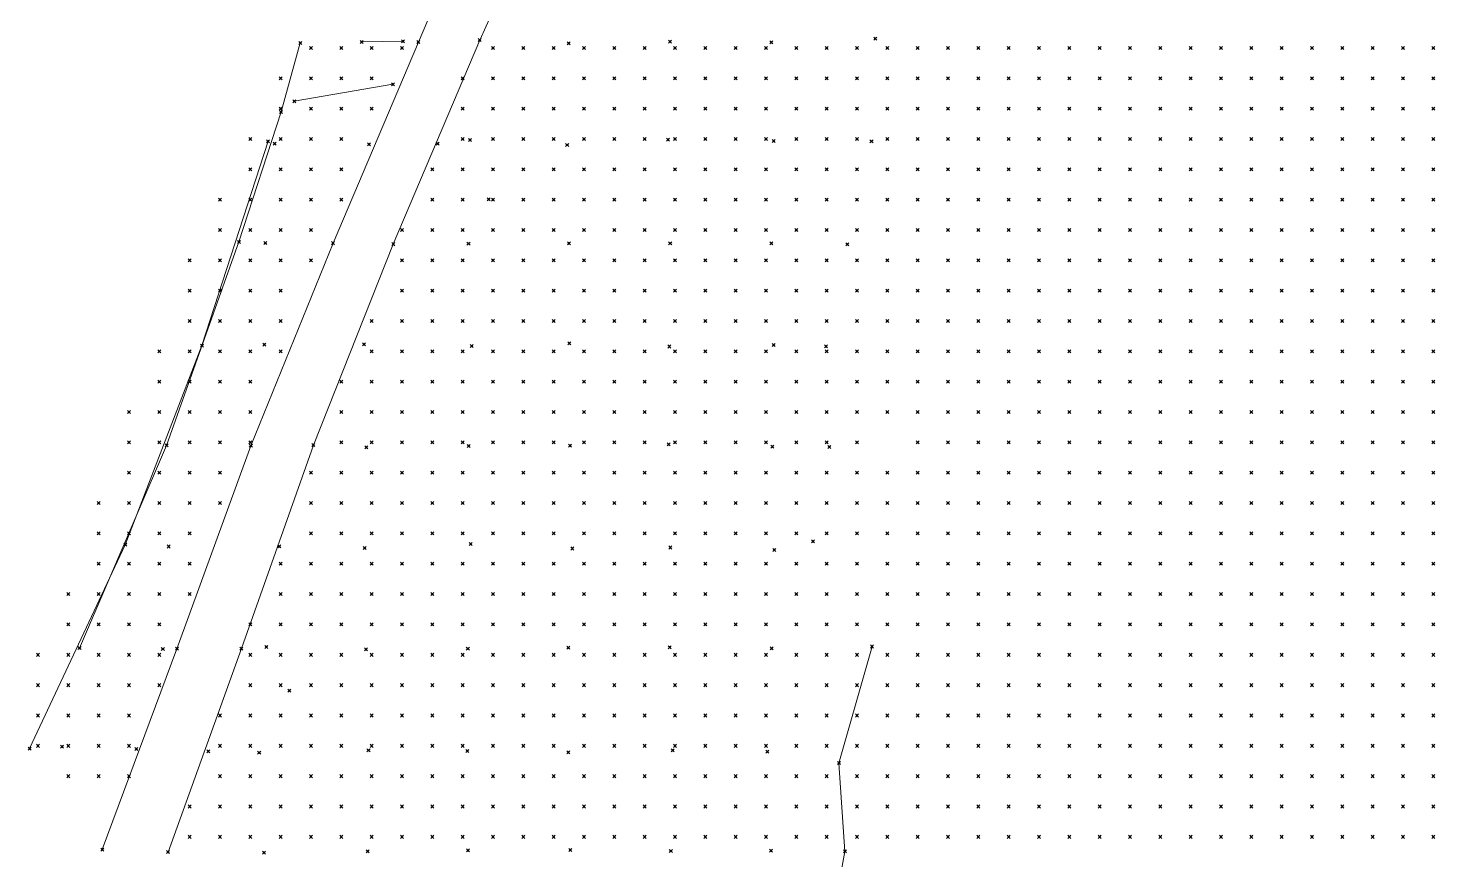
# Model space of a CAD drawing. Header units: metres. Extents: x 441556 to 446409, y 432338 to 461058.
# Drawn here: x 445819 to 445958.1, y 432409.3 to 432491.5 of the extents above; entities that cross this region are included whole.
import ezdxf

# ---------------------------------------------------------------- set-up
doc = ezdxf.new("R2010")
doc.units = ezdxf.units.M
doc.header["$MEASUREMENT"] = 0
doc.header["$PDMODE"] = 35
doc.header["$PDSIZE"] = 0.15
for name, color, linetype, lineweight in [('DTM-BRE-RevN_GRP_ CAROSABIL', 2, 'Continuous', 0), ('DTM-BRE-RevN_GRP_CANAL', 2, 'Continuous', 0), ('DTM-BRE-RevN_GRP_DIG RAU', 2, 'Continuous', 0), ('DTM-BRE-RevN_GRP_TALUZ', 2, 'Continuous', 0), ('DTM-BRE-RevN_GRP_ZID STANCA', 2, 'Continuous', 0), ('DTM-NOK-RevN_LIDAR_co_lidar', 91, 'Continuous', 0), ('DTM-NOK-RevN_RTK', 32, 'Continuous', 0)]:
    doc.layers.add(name, color=color, linetype=linetype, lineweight=lineweight)

msp = doc.modelspace()

# ---------------------------------------------------------------- linework, layer by layer
at = {"layer": 'DTM-BRE-RevN_GRP_ CAROSABIL'}
for p, q in [((445857.622, 432490.144, 317.34), (445866.19, 432510.288, 317.387)), ((445863.687, 432490.338, 317.242), (445872.521, 432509.921, 317.301)), ((445849.188, 432470.264, 317.344), (445857.622, 432490.144, 317.34)), ((445855.145, 432470.165, 317.29), (445863.687, 432490.338, 317.242)), ((445841.059, 432450.228, 317.311), (445849.188, 432470.264, 317.344)), ((445847.246, 432450.305, 317.202), (445855.145, 432470.165, 317.29)), ((445833.753, 432430.16, 317.249), (445841.059, 432450.228, 317.311)), ((445840.129, 432430.186, 317.218), (445847.246, 432450.305, 317.202)), ((445826.374, 432410.308, 317.186), (445833.753, 432430.16, 317.249)), ((445832.875, 432410.059, 317.261), (445840.129, 432430.186, 317.218))]:
    msp.add_line(p, q, dxfattribs=at)
at = {"layer": 'DTM-BRE-RevN_GRP_CANAL'}
for p, q in [((445856.108, 432490.23, 317.378), (445852.024, 432490.156, 317.082)), ((445855.103, 432485.967, 317.317), (445845.355, 432484.296, 316.896))]:
    msp.add_line(p, q, dxfattribs=at)
at = {"layer": 'DTM-BRE-RevN_GRP_DIG RAU'}
for p, q in [((445844.044, 432483.232, 316.645), (445845.948, 432490.059, 316.562)), ((445839.879, 432470.381, 316.347), (445844.044, 432483.232, 316.645)), ((445832.726, 432450.274, 316.185), (445839.879, 432470.381, 316.347)), ((445824.118, 432430.226, 316.106), (445832.726, 432450.274, 316.185))]:
    msp.add_line(p, q, dxfattribs=at)
at = {"layer": 'DTM-BRE-RevN_GRP_TALUZ'}
for p, q in [((445842.76, 432480.332, 316.376), (445836.223, 432460.141, 316.275)), ((445836.223, 432460.141, 316.275), (445828.643, 432440.45, 316.158)), ((445828.643, 432440.45, 316.158), (445819.189, 432420.294, 316.07))]:
    msp.add_line(p, q, dxfattribs=at)
at = {"layer": 'DTM-BRE-RevN_GRP_ZID STANCA'}
for p, q in [((445899.207, 432418.857, 317.59), (445902.481, 432430.386, 317.998)), ((445899.795, 432410.127, 317.601), (445899.207, 432418.857, 317.59)), ((445898.003, 432400.42, 317.613), (445899.795, 432410.127, 317.601))]:
    msp.add_line(p, q, dxfattribs=at)
at = {"layer": 'DTM-NOK-RevN_LIDAR_co_lidar'}
for p in [(445846.996, 432489.553, 316.704), (445849.996, 432489.553, 317.136), (445852.995, 432489.553, 317.235), (445855.995, 432489.553, 317.255), (445864.993, 432489.553, 317.288), (445867.992, 432489.553, 317.014), (445870.992, 432489.553, 317.576), (445873.991, 432489.553, 317.537), (445876.99, 432489.553, 317.025), (445879.99, 432489.553, 316.817), (445882.989, 432489.553, 316.671), (445885.988, 432489.553, 316.662), (445888.988, 432489.553, 316.599), (445891.987, 432489.553, 316.6), (445894.987, 432489.553, 316.589), (445897.986, 432489.553, 316.626), (445900.985, 432489.553, 316.794), (445903.985, 432489.553, 317.111), (445906.984, 432489.553, 317.369), (445909.984, 432489.553, 317.87), (445912.983, 432489.553, 318.604), (445915.982, 432489.553, 320.302), (445918.982, 432489.553, 322.415), (445921.981, 432489.553, 321.751), (445924.98, 432489.553, 320.692), (445927.98, 432489.553, 327.534), (445930.979, 432489.553, 335.341), (445933.979, 432489.553, 336.149), (445936.978, 432489.553, 335.275), (445939.977, 432489.553, 339.208), (445942.977, 432489.553, 340.827), (445945.976, 432489.553, 344.146), (445948.976, 432489.553, 349.676), (445951.975, 432489.553, 351.537), (445954.974, 432489.553, 352.242), (445957.974, 432489.553, 352.81), (445843.997, 432486.554, 316.002), (445846.996, 432486.554, 316.605), (445849.996, 432486.554, 316.844), (445852.995, 432486.554, 316.888), (445861.993, 432486.554, 317.254), (445864.993, 432486.554, 317.371), (445867.992, 432486.554, 317.446), (445870.992, 432486.554, 317.373), (445873.991, 432486.554, 317.193), (445876.99, 432486.554, 316.787), (445879.99, 432486.554, 316.635), (445882.989, 432486.554, 316.55), (445885.988, 432486.554, 316.539), (445888.988, 432486.554, 316.541), (445891.987, 432486.554, 316.54), (445894.987, 432486.554, 316.486), (445897.986, 432486.554, 316.584), (445900.985, 432486.554, 316.733), (445903.985, 432486.554, 316.913), (445906.984, 432486.554, 317.203), (445909.984, 432486.554, 317.474), (445912.983, 432486.554, 318.742), (445915.982, 432486.554, 321.575), (445918.982, 432486.554, 323.769), (445921.981, 432486.554, 324.629), (445924.98, 432486.554, 326.776), (445927.98, 432486.554, 328.914), (445930.979, 432486.554, 335.736), (445933.979, 432486.554, 337.146), (445936.978, 432486.554, 338.217), (445939.977, 432486.554, 340.799), (445942.977, 432486.554, 344.022), (445945.976, 432486.554, 347.012), (445948.976, 432486.554, 349.64), (445951.975, 432486.554, 351.3), (445954.974, 432486.554, 352.044), (445957.974, 432486.554, 352.412), (445843.997, 432483.554, 316.528), (445846.996, 432483.554, 317.732), (445849.996, 432483.554, 317.628), (445852.995, 432483.554, 317.457), (445861.993, 432483.554, 317.3), (445864.993, 432483.554, 317.396), (445867.992, 432483.554, 317.252), (445870.992, 432483.554, 317.118), (445873.991, 432483.554, 316.837), (445876.99, 432483.554, 316.736), (445879.99, 432483.554, 316.617), (445882.989, 432483.554, 316.541), (445885.988, 432483.554, 316.576), (445888.988, 432483.554, 316.555), (445891.987, 432483.554, 316.471), (445894.987, 432483.554, 316.467), (445897.986, 432483.554, 316.589), (445900.985, 432483.554, 316.722), (445903.985, 432483.554, 316.857), (445906.984, 432483.554, 317.196), (445909.984, 432483.554, 317.354), (445912.983, 432483.554, 318.454), (445915.982, 432483.554, 321.909), (445918.982, 432483.554, 326.31), (445921.981, 432483.554, 331.2), (445924.98, 432483.554, 335.607), (445927.98, 432483.554, 334.532), (445930.979, 432483.554, 337.377), (445933.979, 432483.554, 340.458), (445936.978, 432483.554, 341.65), (445939.977, 432483.554, 342.581), (445942.977, 432483.554, 344.745), (445945.976, 432483.554, 345.91), (445948.976, 432483.554, 348.482), (445951.975, 432483.554, 350.124), (445954.974, 432483.554, 351.007), (445957.974, 432483.554, 351.918), (445840.998, 432480.555, 315.427), (445843.997, 432480.555, 316.783), (445846.996, 432480.555, 317.597), (445849.996, 432480.555, 317.566), (445861.993, 432480.555, 317.292), (445864.993, 432480.555, 317.137), (445867.992, 432480.555, 316.937), (445870.992, 432480.555, 316.83), (445873.991, 432480.555, 316.749), (445876.99, 432480.555, 316.717), (445879.99, 432480.555, 316.596), (445882.989, 432480.555, 316.574), (445885.988, 432480.555, 316.585), (445888.988, 432480.555, 316.537), (445891.987, 432480.555, 316.474), (445894.987, 432480.555, 316.514), (445897.986, 432480.555, 316.606), (445900.985, 432480.555, 316.711), (445903.985, 432480.555, 316.852), (445906.984, 432480.555, 317.129), (445909.984, 432480.555, 317.486), (445912.983, 432480.555, 320.503), (445915.982, 432480.555, 324.186), (445918.982, 432480.555, 331.039), (445921.981, 432480.555, 336.361), (445924.98, 432480.555, 337.553), (445927.98, 432480.555, 338.162), (445930.979, 432480.555, 338.762), (445933.979, 432480.555, 341.592), (445936.978, 432480.555, 343.356), (445939.977, 432480.555, 345.516), (445942.977, 432480.555, 345.74), (445945.976, 432480.555, 345.23), (445948.976, 432480.555, 346.424), (445951.975, 432480.555, 349.094), (445954.974, 432480.555, 350.003), (445957.974, 432480.555, 351.063), (445840.998, 432477.555, 315.844), (445843.997, 432477.555, 317.147), (445846.996, 432477.555, 317.669), (445849.996, 432477.555, 317.526), (445858.994, 432477.555, 317.264), (445861.993, 432477.555, 317.184), (445864.993, 432477.555, 317.001), (445867.992, 432477.555, 316.74), (445870.992, 432477.555, 316.584), (445873.991, 432477.555, 316.641), (445876.99, 432477.555, 316.686), (445879.99, 432477.555, 316.579), (445882.989, 432477.555, 316.593), (445885.988, 432477.555, 316.576), (445888.988, 432477.555, 316.512), (445891.987, 432477.555, 316.496), (445894.987, 432477.555, 316.561), (445897.986, 432477.555, 316.629), (445900.985, 432477.555, 316.72), (445903.985, 432477.555, 316.887), (445906.984, 432477.555, 317.126), (445909.984, 432477.555, 318.992), (445912.983, 432477.555, 321.395), (445915.982, 432477.555, 327.422), (445918.982, 432477.555, 332.864), (445921.981, 432477.555, 334.988), (445924.98, 432477.555, 337.021), (445927.98, 432477.555, 338.926), (445930.979, 432477.555, 340.528), (445933.979, 432477.555, 342.727), (445936.978, 432477.555, 345.147), (445939.977, 432477.555, 347.6), (445942.977, 432477.555, 347.366), (445945.976, 432477.555, 345.423), (445948.976, 432477.555, 345.613), (445951.975, 432477.555, 348.316), (445954.974, 432477.555, 349.171), (445957.974, 432477.555, 349.721), (445837.998, 432474.556, 314.812), (445840.998, 432474.556, 316.224), (445843.997, 432474.556, 317.32), (445846.996, 432474.556, 317.68), (445849.996, 432474.556, 317.475), (445858.994, 432474.556, 317.284), (445861.993, 432474.556, 317.061), (445864.993, 432474.556, 316.904), (445867.992, 432474.556, 316.749), (445870.992, 432474.556, 316.615), (445873.991, 432474.556, 316.609), (445876.99, 432474.556, 316.547), (445879.99, 432474.556, 316.62), (445882.989, 432474.556, 316.597), (445885.988, 432474.556, 316.554), (445888.988, 432474.556, 316.528), (445891.987, 432474.556, 316.524), (445894.987, 432474.556, 316.555), (445897.986, 432474.556, 316.586), (445900.985, 432474.556, 316.731), (445903.985, 432474.556, 317.107), (445906.984, 432474.556, 317.483), (445909.984, 432474.556, 320.071), (445912.983, 432474.556, 324.184), (445915.982, 432474.556, 328.905), (445918.982, 432474.556, 331.871), (445921.981, 432474.556, 334.487), (445924.98, 432474.556, 336.974), (445927.98, 432474.556, 339.033), (445930.979, 432474.556, 341.297), (445933.979, 432474.556, 343.839), (445936.978, 432474.556, 346.066), (445939.977, 432474.556, 347.868), (445942.977, 432474.556, 347.362), (445945.976, 432474.556, 346.274), (445948.976, 432474.556, 346.55), (445951.975, 432474.556, 348.755), (445954.974, 432474.556, 349.123), (445957.974, 432474.556, 349.316), (445837.998, 432471.557, 315.259), (445840.998, 432471.557, 316.498), (445843.997, 432471.557, 317.415), (445846.996, 432471.557, 317.558), (445855.995, 432471.557, 317.289), (445858.994, 432471.557, 317.252), (445861.993, 432471.557, 316.93), (445864.993, 432471.557, 316.795), (445867.992, 432471.557, 316.699), (445870.992, 432471.557, 316.686), (445873.991, 432471.557, 316.661), (445876.99, 432471.557, 316.583), (445879.99, 432471.557, 316.649), (445882.989, 432471.557, 316.585), (445885.988, 432471.557, 316.549), (445888.988, 432471.557, 316.492), (445891.987, 432471.557, 316.529), (445894.987, 432471.557, 316.557), (445897.986, 432471.557, 316.544), (445900.985, 432471.557, 316.787), (445903.985, 432471.557, 317.143), (445906.984, 432471.557, 317.612), (445909.984, 432471.557, 318.603), (445912.983, 432471.557, 323.58), (445915.982, 432471.557, 327.853), (445918.982, 432471.557, 330.816), (445921.981, 432471.557, 333.675), (445924.98, 432471.557, 337.606), (445927.98, 432471.557, 339.178), (445930.979, 432471.557, 341.701), (445933.979, 432471.557, 344.741), (445936.978, 432471.557, 346.687), (445939.977, 432471.557, 348.323), (445942.977, 432471.557, 348.338), (445945.976, 432471.557, 348.259), (445948.976, 432471.557, 348.981), (445951.975, 432471.557, 349.628), (445954.974, 432471.557, 349.629), (445957.974, 432471.557, 349.785), (445834.999, 432468.557, 314.213), (445837.998, 432468.557, 315.466), (445840.998, 432468.557, 316.688), (445843.997, 432468.557, 317.364), (445846.996, 432468.557, 317.416), (445855.995, 432468.557, 317.313), (445858.994, 432468.557, 317.049), (445861.993, 432468.557, 316.782), (445864.993, 432468.557, 316.808), (445867.992, 432468.557, 316.781), (445870.992, 432468.557, 316.736), (445873.991, 432468.557, 316.619), (445876.99, 432468.557, 316.548), (445879.99, 432468.557, 316.605), (445882.989, 432468.557, 316.611), (445885.988, 432468.557, 316.565), (445888.988, 432468.557, 316.524), (445891.987, 432468.557, 316.519), (445894.987, 432468.557, 316.503), (445897.986, 432468.557, 316.58), (445900.985, 432468.557, 316.78), (445903.985, 432468.557, 317.136), (445906.984, 432468.557, 317.828), (445909.984, 432468.557, 320.297), (445912.983, 432468.557, 324.612), (445915.982, 432468.557, 328.29), (445918.982, 432468.557, 330.961), (445921.981, 432468.557, 332.502), (445924.98, 432468.557, 336.321), (445927.98, 432468.557, 339.54), (445930.979, 432468.557, 341.777), (445933.979, 432468.557, 345.307), (445936.978, 432468.557, 346.432), (445939.977, 432468.557, 349.03), (445942.977, 432468.557, 349.012), (445945.976, 432468.557, 351.672), (445948.976, 432468.557, 351.902), (445951.975, 432468.557, 351.254), (445954.974, 432468.557, 350.992), (445957.974, 432468.557, 351.087), (445834.999, 432465.558, 314.697), (445837.998, 432465.558, 316.01), (445840.998, 432465.558, 316.936), (445843.997, 432465.558, 317.345), (445855.995, 432465.558, 317.327), (445858.994, 432465.558, 317.016), (445861.993, 432465.558, 316.678), (445864.993, 432465.558, 316.753), (445867.992, 432465.558, 316.778), (445870.992, 432465.558, 316.734), (445873.991, 432465.558, 316.597), (445876.99, 432465.558, 316.533), (445879.99, 432465.558, 316.53), (445882.989, 432465.558, 316.637), (445885.988, 432465.558, 316.612), (445888.988, 432465.558, 316.522), (445891.987, 432465.558, 316.5), (445894.987, 432465.558, 316.467), (445897.986, 432465.558, 316.636), (445900.985, 432465.558, 316.835), (445903.985, 432465.558, 317.488), (445906.984, 432465.558, 318.212), (445909.984, 432465.558, 323.48), (445912.983, 432465.558, 326.198), (445915.982, 432465.558, 326.945), (445918.982, 432465.558, 331.03), (445921.981, 432465.558, 332.712), (445924.98, 432465.558, 335.922), (445927.98, 432465.558, 339.68), (445930.979, 432465.558, 341.131), (445933.979, 432465.558, 345.374), (445936.978, 432465.558, 347.486), (445939.977, 432465.558, 347.635), (445942.977, 432465.558, 350.921), (445945.976, 432465.558, 352.687), (445948.976, 432465.558, 353.242), (445951.975, 432465.558, 352.785), (445954.974, 432465.558, 353.087), (445957.974, 432465.558, 352.596), (445834.999, 432462.559, 315.03), (445837.998, 432462.559, 316.401), (445840.998, 432462.559, 317.185), (445843.997, 432462.559, 317.359), (445852.995, 432462.559, 317.274), (445855.995, 432462.559, 317.182), (445858.994, 432462.559, 316.766), (445861.993, 432462.559, 316.653), (445864.993, 432462.559, 316.717), (445867.992, 432462.559, 316.795), (445870.992, 432462.559, 316.777), (445873.991, 432462.559, 316.6), (445876.99, 432462.559, 316.539), (445879.99, 432462.559, 316.56), (445882.989, 432462.559, 316.622), (445885.988, 432462.559, 316.579), (445888.988, 432462.559, 316.483), (445891.987, 432462.559, 316.498), (445894.987, 432462.559, 316.524), (445897.986, 432462.559, 316.704), (445900.985, 432462.559, 316.948), (445903.985, 432462.559, 317.826), (445906.984, 432462.559, 319.839), (445909.984, 432462.559, 324.331), (445912.983, 432462.559, 327.316), (445915.982, 432462.559, 329.512), (445918.982, 432462.559, 331.724), (445921.981, 432462.559, 333.978), (445924.98, 432462.559, 336.593), (445927.98, 432462.559, 340.885), (445930.979, 432462.559, 342.002), (445933.979, 432462.559, 346.153), (445936.978, 432462.559, 348.024), (445939.977, 432462.559, 348.885), (445942.977, 432462.559, 352.275), (445945.976, 432462.559, 353.686), (445948.976, 432462.559, 353.949), (445951.975, 432462.559, 353.53), (445954.974, 432462.559, 353.738), (445957.974, 432462.559, 353.534), (445832, 432459.559, 314.278), (445834.999, 432459.559, 315.596), (445837.998, 432459.559, 316.757), (445840.998, 432459.559, 317.334), (445843.997, 432459.559, 317.292), (445852.995, 432459.559, 317.25), (445855.995, 432459.559, 317.012), (445858.994, 432459.559, 316.692), (445861.993, 432459.559, 316.62), (445864.993, 432459.559, 316.721), (445867.992, 432459.559, 316.772), (445870.992, 432459.559, 316.77), (445873.991, 432459.559, 316.716), (445876.99, 432459.559, 316.666), (445879.99, 432459.559, 316.666), (445882.989, 432459.559, 316.602), (445885.988, 432459.559, 316.519), (445888.988, 432459.559, 316.453), (445891.987, 432459.559, 316.505), (445894.987, 432459.559, 316.586), (445897.986, 432459.559, 316.782), (445900.985, 432459.559, 317.043), (445903.985, 432459.559, 317.728), (445906.984, 432459.559, 321.004), (445909.984, 432459.559, 325.312), (445912.983, 432459.559, 328.577), (445915.982, 432459.559, 331.29), (445918.982, 432459.559, 332.387), (445921.981, 432459.559, 334.126), (445924.98, 432459.559, 336.573), (445927.98, 432459.559, 341.439), (445930.979, 432459.559, 343.75), (445933.979, 432459.559, 347.302), (445936.978, 432459.559, 348.688), (445939.977, 432459.559, 350.28), (445942.977, 432459.559, 353.113), (445945.976, 432459.559, 353.88), (445948.976, 432459.559, 354.236), (445951.975, 432459.559, 354.332), (445954.974, 432459.559, 354.469), (445957.974, 432459.559, 354.474), (445832, 432456.56, 314.6), (445834.999, 432456.56, 316.084), (445837.998, 432456.56, 317.243), (445840.998, 432456.56, 317.442), (445849.996, 432456.56, 317.258), (445852.995, 432456.56, 317.14), (445855.995, 432456.56, 316.83), (445858.994, 432456.56, 316.673), (445861.993, 432456.56, 316.656), (445864.993, 432456.56, 316.722), (445867.992, 432456.56, 316.774), (445870.992, 432456.56, 316.763), (445873.991, 432456.56, 316.728), (445876.99, 432456.56, 316.712), (445879.99, 432456.56, 316.676), (445882.989, 432456.56, 316.651), (445885.988, 432456.56, 316.574), (445888.988, 432456.56, 316.555), (445891.987, 432456.56, 316.532), (445894.987, 432456.56, 316.642), (445897.986, 432456.56, 316.835), (445900.985, 432456.56, 317.201), (445903.985, 432456.56, 317.69), (445906.984, 432456.56, 318.263), (445909.984, 432456.56, 325.91), (445912.983, 432456.56, 328.933), (445915.982, 432456.56, 331.797), (445918.982, 432456.56, 333.003), (445921.981, 432456.56, 335.388), (445924.98, 432456.56, 338.297), (445927.98, 432456.56, 342.583), (445930.979, 432456.56, 343.497), (445933.979, 432456.56, 346.483), (445936.978, 432456.56, 348.975), (445939.977, 432456.56, 351.821), (445942.977, 432456.56, 353.616), (445945.976, 432456.56, 354.262), (445948.976, 432456.56, 354.654), (445951.975, 432456.56, 354.937), (445954.974, 432456.56, 354.998), (445957.974, 432456.56, 355.239), (445829, 432453.56, 313.782), (445832, 432453.56, 315.263), (445834.999, 432453.56, 316.585), (445837.998, 432453.56, 317.46), (445840.998, 432453.56, 317.409), (445849.996, 432453.56, 317.21), (445852.995, 432453.56, 317.06), (445855.995, 432453.56, 316.75), (445858.994, 432453.56, 316.696), (445861.993, 432453.56, 316.695), (445864.993, 432453.56, 316.755), (445867.992, 432453.56, 316.773), (445870.992, 432453.56, 316.746), (445873.991, 432453.56, 316.744), (445876.99, 432453.56, 316.727), (445879.99, 432453.56, 316.645), (445882.989, 432453.56, 316.554), (445885.988, 432453.56, 316.48), (445888.988, 432453.56, 316.532), (445891.987, 432453.56, 316.549), (445894.987, 432453.56, 316.707), (445897.986, 432453.56, 316.907), (445900.985, 432453.56, 317.217), (445903.985, 432453.56, 318.235), (445906.984, 432453.56, 321.493), (445909.984, 432453.56, 327.395), (445912.983, 432453.56, 329.789), (445915.982, 432453.56, 332.78), (445918.982, 432453.56, 335.47), (445921.981, 432453.56, 337.713), (445924.98, 432453.56, 339.622), (445927.98, 432453.56, 343.015), (445930.979, 432453.56, 344.494), (445933.979, 432453.56, 347.545), (445936.978, 432453.56, 349.763), (445939.977, 432453.56, 352.888), (445942.977, 432453.56, 353.88), (445945.976, 432453.56, 354.495), (445948.976, 432453.56, 355.082), (445951.975, 432453.56, 355.436), (445954.974, 432453.56, 355.644), (445957.974, 432453.56, 355.96), (445829, 432450.561, 314.337), (445832, 432450.561, 315.625), (445834.999, 432450.561, 317.057), (445837.998, 432450.561, 317.531), (445840.998, 432450.561, 317.371), (445849.996, 432450.561, 317.145), (445852.995, 432450.561, 316.88), (445855.995, 432450.561, 316.67), (445858.994, 432450.561, 316.628), (445861.993, 432450.561, 316.706), (445864.993, 432450.561, 316.746), (445867.992, 432450.561, 316.758), (445870.992, 432450.561, 316.733), (445873.991, 432450.561, 316.707), (445876.99, 432450.561, 316.744), (445879.99, 432450.561, 316.645), (445882.989, 432450.561, 316.563), (445885.988, 432450.561, 316.494), (445888.988, 432450.561, 316.487), (445891.987, 432450.561, 316.553), (445894.987, 432450.561, 316.751), (445897.986, 432450.561, 316.983), (445900.985, 432450.561, 317.415), (445906.984, 432450.561, 324.723), (445909.984, 432450.561, 327.843), (445912.983, 432450.561, 330.732), (445915.982, 432450.561, 333.312), (445918.982, 432450.561, 335.273), (445921.981, 432450.561, 338.474), (445924.98, 432450.561, 341.415), (445927.98, 432450.561, 342.822), (445930.979, 432450.561, 344.901), (445933.979, 432450.561, 347.328), (445936.978, 432450.561, 350.445), (445939.977, 432450.561, 353.072), (445942.977, 432450.561, 354.096), (445945.976, 432450.561, 354.73), (445948.976, 432450.561, 355.4), (445951.975, 432450.561, 355.909), (445954.974, 432450.561, 356.217), (445957.974, 432450.561, 356.537), (445829, 432447.562, 314.767), (445832, 432447.562, 316.482), (445834.999, 432447.562, 317.406), (445837.998, 432447.562, 317.466), (445846.996, 432447.562, 317.26), (445849.996, 432447.562, 317.104), (445852.995, 432447.562, 316.785), (445855.995, 432447.562, 316.587), (445858.994, 432447.562, 316.603), (445861.993, 432447.562, 316.71), (445864.993, 432447.562, 316.726), (445867.992, 432447.562, 316.73), (445870.992, 432447.562, 316.695), (445873.991, 432447.562, 316.648), (445876.99, 432447.562, 316.733), (445879.99, 432447.562, 316.65), (445882.989, 432447.562, 316.609), (445885.988, 432447.562, 316.536), (445888.988, 432447.562, 316.51), (445891.987, 432447.562, 316.594), (445894.987, 432447.562, 316.752), (445897.986, 432447.562, 317.034), (445900.985, 432447.562, 317.778), (445903.985, 432447.562, 320.01), (445906.984, 432447.562, 324.791), (445909.984, 432447.562, 326.098), (445912.983, 432447.562, 331.922), (445915.982, 432447.562, 334.055), (445918.982, 432447.562, 336.129), (445921.981, 432447.562, 340.344), (445924.98, 432447.562, 342.384), (445927.98, 432447.562, 343.539), (445930.979, 432447.562, 344.565), (445933.979, 432447.562, 347.696), (445936.978, 432447.562, 352.134), (445939.977, 432447.562, 353.085), (445942.977, 432447.562, 353.748), (445945.976, 432447.562, 354.74), (445948.976, 432447.562, 355.543), (445951.975, 432447.562, 356.152), (445954.974, 432447.562, 356.514), (445957.974, 432447.562, 356.614), (445826.001, 432444.562, 313.987), (445829, 432444.562, 315.448), (445832, 432444.562, 317.053), (445834.999, 432444.562, 317.463), (445837.998, 432444.562, 317.309), (445846.996, 432444.562, 317.285), (445849.996, 432444.562, 317.053), (445852.995, 432444.562, 316.782), (445855.995, 432444.562, 316.657), (445858.994, 432444.562, 316.635), (445861.993, 432444.562, 316.678), (445864.993, 432444.562, 316.664), (445867.992, 432444.562, 316.575), (445870.992, 432444.562, 316.572), (445873.991, 432444.562, 316.608), (445876.99, 432444.562, 316.669), (445879.99, 432444.562, 316.725), (445882.989, 432444.562, 316.674), (445885.988, 432444.562, 316.606), (445888.988, 432444.562, 316.539), (445891.987, 432444.562, 316.601), (445894.987, 432444.562, 316.741), (445897.986, 432444.562, 317.065), (445900.985, 432444.562, 317.47), (445903.985, 432444.562, 319.906), (445906.984, 432444.562, 324.533), (445909.984, 432444.562, 327.89), (445912.983, 432444.562, 332.064), (445915.982, 432444.562, 334.683), (445918.982, 432444.562, 336.579), (445921.981, 432444.562, 339.649), (445924.98, 432444.562, 341.764), (445927.98, 432444.562, 343.653), (445930.979, 432444.562, 346.181), (445933.979, 432444.562, 346.289), (445936.978, 432444.562, 351.773), (445939.977, 432444.562, 352.819), (445942.977, 432444.562, 353.772), (445945.976, 432444.562, 354.97), (445948.976, 432444.562, 355.751), (445951.975, 432444.562, 356.38), (445954.974, 432444.562, 356.435), (445957.974, 432444.562, 356.652), (445826.001, 432441.563, 314.477), (445829, 432441.563, 316.068), (445832, 432441.563, 317.248), (445834.999, 432441.563, 317.268), (445846.996, 432441.563, 317.29), (445849.996, 432441.563, 316.956), (445852.995, 432441.563, 316.756), (445855.995, 432441.563, 316.736), (445858.994, 432441.563, 316.727), (445861.993, 432441.563, 316.803), (445864.993, 432441.563, 316.722), (445867.992, 432441.563, 316.592), (445870.992, 432441.563, 316.518), (445873.991, 432441.563, 316.499), (445876.99, 432441.563, 316.556), (445879.99, 432441.563, 316.617), (445882.989, 432441.563, 316.695), (445885.988, 432441.563, 316.681), (445888.988, 432441.563, 316.631), (445891.987, 432441.563, 316.652), (445894.987, 432441.563, 316.754), (445897.986, 432441.563, 317.092), (445900.985, 432441.563, 317.461), (445903.985, 432441.563, 319.125), (445906.984, 432441.563, 324.382), (445909.984, 432441.563, 327.562), (445912.983, 432441.563, 331.069), (445915.982, 432441.563, 334.096), (445918.982, 432441.563, 336.778), (445921.981, 432441.563, 338.285), (445924.98, 432441.563, 342.205), (445927.98, 432441.563, 343.458), (445930.979, 432441.563, 344.962), (445933.979, 432441.563, 345.44), (445936.978, 432441.563, 350.991), (445939.977, 432441.563, 352.901), (445942.977, 432441.563, 353.919), (445945.976, 432441.563, 355.18), (445948.976, 432441.563, 356.006), (445951.975, 432441.563, 356.483), (445954.974, 432441.563, 356.551), (445957.974, 432441.563, 357.514), (445826.001, 432438.563, 315.069), (445829, 432438.563, 316.672), (445832, 432438.563, 317.132), (445834.999, 432438.563, 317.213), (445843.997, 432438.563, 317.272), (445846.996, 432438.563, 317.233), (445849.996, 432438.563, 316.852), (445852.995, 432438.563, 316.777), (445855.995, 432438.563, 316.799), (445858.994, 432438.563, 316.805), (445861.993, 432438.563, 316.829), (445864.993, 432438.563, 316.727), (445867.992, 432438.563, 316.642), (445870.992, 432438.563, 316.59), (445873.991, 432438.563, 316.535), (445876.99, 432438.563, 316.51), (445879.99, 432438.563, 316.534), (445882.989, 432438.563, 316.606), (445885.988, 432438.563, 316.679), (445888.988, 432438.563, 316.658), (445891.987, 432438.563, 316.672), (445894.987, 432438.563, 316.775), (445897.986, 432438.563, 317.1), (445900.985, 432438.563, 317.594), (445903.985, 432438.563, 317.967), (445906.984, 432438.563, 321.257), (445909.984, 432438.563, 324.306), (445912.983, 432438.563, 330.649), (445915.982, 432438.563, 333.058), (445918.982, 432438.563, 335.101), (445921.981, 432438.563, 337.768), (445924.98, 432438.563, 342.138), (445927.98, 432438.563, 343.47), (445930.979, 432438.563, 344.582), (445933.979, 432438.563, 344.885), (445936.978, 432438.563, 349.56), (445939.977, 432438.563, 353.754), (445942.977, 432438.563, 354.333), (445945.976, 432438.563, 355.493), (445948.976, 432438.563, 356.083), (445951.975, 432438.563, 356.216), (445954.974, 432438.563, 356.823), (445957.974, 432438.563, 358.157), (445823.001, 432435.564, 314.084), (445826.001, 432435.564, 315.717), (445829, 432435.564, 317.067), (445832, 432435.564, 317.262), (445834.999, 432435.564, 317.235), (445843.997, 432435.564, 317.321), (445846.996, 432435.564, 317.185), (445849.996, 432435.564, 316.862), (445852.995, 432435.564, 316.799), (445855.995, 432435.564, 316.851), (445858.994, 432435.564, 316.937), (445861.993, 432435.564, 316.942), (445864.993, 432435.564, 316.742), (445867.992, 432435.564, 316.633), (445870.992, 432435.564, 316.53), (445873.991, 432435.564, 316.513), (445876.99, 432435.564, 316.508), (445879.99, 432435.564, 316.576), (445882.989, 432435.564, 316.629), (445885.988, 432435.564, 316.652), (445888.988, 432435.564, 316.625), (445891.987, 432435.564, 316.619), (445894.987, 432435.564, 316.794), (445897.986, 432435.564, 317.174), (445900.985, 432435.564, 317.76), (445903.985, 432435.564, 318.165), (445906.984, 432435.564, 319.352), (445909.984, 432435.564, 321.893), (445912.983, 432435.564, 328.125), (445915.982, 432435.564, 330.923), (445918.982, 432435.564, 333.928), (445921.981, 432435.564, 337.455), (445924.98, 432435.564, 340.641), (445927.98, 432435.564, 342.84), (445930.979, 432435.564, 344.049), (445933.979, 432435.564, 345.505), (445936.978, 432435.564, 350.426), (445939.977, 432435.564, 354.223), (445942.977, 432435.564, 354.592), (445945.976, 432435.564, 355.55), (445948.976, 432435.564, 356.256), (445951.975, 432435.564, 356.442), (445954.974, 432435.564, 357.276), (445957.974, 432435.564, 358.268), (445823.001, 432432.565, 314.71), (445826.001, 432432.565, 316.301), (445829, 432432.565, 317.286), (445832, 432432.565, 317.275), (445840.998, 432432.565, 317.269), (445843.997, 432432.565, 317.33), (445846.996, 432432.565, 317.033), (445849.996, 432432.565, 316.896), (445852.995, 432432.565, 316.805), (445855.995, 432432.565, 316.859), (445858.994, 432432.565, 316.931), (445861.993, 432432.565, 316.979), (445864.993, 432432.565, 316.93), (445867.992, 432432.565, 316.793), (445870.992, 432432.565, 316.502), (445873.991, 432432.565, 316.441), (445876.99, 432432.565, 316.398), (445879.99, 432432.565, 316.492), (445882.989, 432432.565, 316.585), (445885.988, 432432.565, 316.629), (445888.988, 432432.565, 316.581), (445891.987, 432432.565, 316.651), (445894.987, 432432.565, 316.882), (445897.986, 432432.565, 317.197), (445900.985, 432432.565, 317.656), (445903.985, 432432.565, 318.323), (445906.984, 432432.565, 319.492), (445909.984, 432432.565, 322.97), (445912.983, 432432.565, 325.292), (445915.982, 432432.565, 328.296), (445918.982, 432432.565, 333.044), (445921.981, 432432.565, 335.694), (445924.98, 432432.565, 338.982), (445927.98, 432432.565, 342.667), (445930.979, 432432.565, 343.606), (445933.979, 432432.565, 347.004), (445936.978, 432432.565, 352.603), (445939.977, 432432.565, 354.796), (445942.977, 432432.565, 355.198), (445945.976, 432432.565, 355.838), (445948.976, 432432.565, 356.388), (445951.975, 432432.565, 356.48), (445954.974, 432432.565, 357.316), (445957.974, 432432.565, 358.334), (445820.002, 432429.565, 314.021), (445823.001, 432429.565, 315.391), (445826.001, 432429.565, 316.835), (445829, 432429.565, 317.237), (445832, 432429.565, 317.182), (445840.998, 432429.565, 317.301), (445843.997, 432429.565, 317.329), (445846.996, 432429.565, 317.068), (445849.996, 432429.565, 316.871), (445852.995, 432429.565, 316.769), (445855.995, 432429.565, 316.861), (445858.994, 432429.565, 316.899), (445861.993, 432429.565, 316.915), (445864.993, 432429.565, 316.912), (445867.992, 432429.565, 316.853), (445870.992, 432429.565, 316.659), (445873.991, 432429.565, 316.523), (445876.99, 432429.565, 316.463), (445879.99, 432429.565, 316.434), (445882.989, 432429.565, 316.485), (445885.988, 432429.565, 316.556), (445888.988, 432429.565, 316.581), (445891.987, 432429.565, 316.743), (445894.987, 432429.565, 317.053), (445897.986, 432429.565, 317.309), (445900.985, 432429.565, 317.792), (445903.985, 432429.565, 318.327), (445906.984, 432429.565, 319.659), (445909.984, 432429.565, 322.218), (445912.983, 432429.565, 326.42), (445915.982, 432429.565, 329.182), (445918.982, 432429.565, 331.328), (445921.981, 432429.565, 335.318), (445924.98, 432429.565, 336.68), (445927.98, 432429.565, 341.153), (445930.979, 432429.565, 343.131), (445933.979, 432429.565, 347.435), (445936.978, 432429.565, 353.262), (445939.977, 432429.565, 355.033), (445942.977, 432429.565, 355.218), (445945.976, 432429.565, 355.601), (445948.976, 432429.565, 356.282), (445951.975, 432429.565, 356.429), (445954.974, 432429.565, 357.596), (445957.974, 432429.565, 358.56), (445820.002, 432426.566, 314.29), (445823.001, 432426.566, 316.013), (445826.001, 432426.566, 317.046), (445829, 432426.566, 317.171), (445832, 432426.566, 317.221), (445840.998, 432426.566, 317.248), (445843.997, 432426.566, 317.105), (445846.996, 432426.566, 316.997), (445849.996, 432426.566, 316.803), (445852.995, 432426.566, 316.764), (445855.995, 432426.566, 316.814), (445858.994, 432426.566, 316.881), (445861.993, 432426.566, 316.918), (445864.993, 432426.566, 316.897), (445867.992, 432426.566, 316.824), (445870.992, 432426.566, 316.741), (445873.991, 432426.566, 316.557), (445876.99, 432426.566, 316.53), (445879.99, 432426.566, 316.516), (445882.989, 432426.566, 316.497), (445885.988, 432426.566, 316.594), (445888.988, 432426.566, 316.677), (445891.987, 432426.566, 316.839), (445894.987, 432426.566, 317.201), (445897.986, 432426.566, 317.395), (445900.985, 432426.566, 318.07), (445903.985, 432426.566, 318.518), (445906.984, 432426.566, 319.329), (445909.984, 432426.566, 323.994), (445912.983, 432426.566, 327.316), (445915.982, 432426.566, 330.808), (445918.982, 432426.566, 333.433), (445921.981, 432426.566, 336.055), (445924.98, 432426.566, 336.791), (445927.98, 432426.566, 340.378), (445930.979, 432426.566, 343.964), (445933.979, 432426.566, 349.102), (445936.978, 432426.566, 354.517), (445939.977, 432426.566, 355.184), (445942.977, 432426.566, 354.853), (445945.976, 432426.566, 355.461), (445948.976, 432426.566, 356.023), (445951.975, 432426.566, 356.707), (445954.974, 432426.566, 358.126), (445957.974, 432426.566, 358.959), (445820.002, 432423.567, 315.305), (445823.001, 432423.567, 316.623), (445826.001, 432423.567, 317.235), (445829, 432423.567, 317.17), (445837.998, 432423.567, 317.404), (445840.998, 432423.567, 317.164), (445843.997, 432423.567, 317.02), (445846.996, 432423.567, 316.89), (445849.996, 432423.567, 316.802), (445852.995, 432423.567, 316.854), (445855.995, 432423.567, 316.849), (445858.994, 432423.567, 316.844), (445861.993, 432423.567, 316.87), (445864.993, 432423.567, 316.87), (445867.992, 432423.567, 316.811), (445870.992, 432423.567, 316.781), (445873.991, 432423.567, 316.636), (445876.99, 432423.567, 316.567), (445879.99, 432423.567, 316.511), (445882.989, 432423.567, 316.544), (445885.988, 432423.567, 316.647), (445888.988, 432423.567, 316.759), (445891.987, 432423.567, 316.927), (445894.987, 432423.567, 317.235), (445897.986, 432423.567, 317.493), (445900.985, 432423.567, 317.975), (445903.985, 432423.567, 319.171), (445906.984, 432423.567, 320.823), (445909.984, 432423.567, 325.329), (445912.983, 432423.567, 328.263), (445915.982, 432423.567, 331.72), (445918.982, 432423.567, 334.704), (445921.981, 432423.567, 338.382), (445924.98, 432423.567, 338.642), (445927.98, 432423.567, 341.888), (445930.979, 432423.567, 347.431), (445933.979, 432423.567, 353.269), (445936.978, 432423.567, 354.813), (445939.977, 432423.567, 355.268), (445942.977, 432423.567, 355.297), (445945.976, 432423.567, 355.859), (445948.976, 432423.567, 356.094), (445951.975, 432423.567, 357.141), (445954.974, 432423.567, 358.411), (445957.974, 432423.567, 359.184), (445820.002, 432420.567, 316.087), (445823.001, 432420.567, 316.982), (445826.001, 432420.567, 317.333), (445829, 432420.567, 317.274), (445837.998, 432420.567, 317.335), (445840.998, 432420.567, 317.129), (445843.997, 432420.567, 316.971), (445846.996, 432420.567, 316.761), (445849.996, 432420.567, 316.732), (445852.995, 432420.567, 316.837), (445855.995, 432420.567, 316.843), (445858.994, 432420.567, 316.935), (445861.993, 432420.567, 316.84), (445864.993, 432420.567, 316.78), (445867.992, 432420.567, 316.774), (445870.992, 432420.567, 316.766), (445873.991, 432420.567, 316.725), (445876.99, 432420.567, 316.633), (445879.99, 432420.567, 316.544), (445882.989, 432420.567, 316.523), (445885.988, 432420.567, 316.689), (445888.988, 432420.567, 316.819), (445891.987, 432420.567, 317.021), (445894.987, 432420.567, 317.289), (445897.986, 432420.567, 317.573), (445900.985, 432420.567, 317.75), (445903.985, 432420.567, 320.079), (445906.984, 432420.567, 325.63), (445909.984, 432420.567, 328.089), (445912.983, 432420.567, 330.217), (445915.982, 432420.567, 333.332), (445918.982, 432420.567, 336.574), (445921.981, 432420.567, 337.674), (445924.98, 432420.567, 342.072), (445927.98, 432420.567, 347.5), (445930.979, 432420.567, 351.041), (445933.979, 432420.567, 353.026), (445936.978, 432420.567, 355.688), (445939.977, 432420.567, 356.288), (445942.977, 432420.567, 355.987), (445945.976, 432420.567, 356.358), (445948.976, 432420.567, 356.553), (445951.975, 432420.567, 358.061), (445954.974, 432420.567, 358.925), (445957.974, 432420.567, 359.425), (445823.001, 432417.568, 317.211), (445826.001, 432417.568, 317.339), (445829, 432417.568, 317.294), (445837.998, 432417.568, 317.297), (445840.998, 432417.568, 317.17), (445843.997, 432417.568, 316.917), (445846.996, 432417.568, 316.741), (445849.996, 432417.568, 316.8), (445852.995, 432417.568, 316.83), (445855.995, 432417.568, 316.827), (445858.994, 432417.568, 316.9), (445861.993, 432417.568, 316.856), (445864.993, 432417.568, 316.69), (445867.992, 432417.568, 316.719), (445870.992, 432417.568, 316.692), (445873.991, 432417.568, 316.646), (445876.99, 432417.568, 316.631), (445879.99, 432417.568, 316.553), (445882.989, 432417.568, 316.556), (445885.988, 432417.568, 316.711), (445888.988, 432417.568, 316.843), (445891.987, 432417.568, 317.035), (445894.987, 432417.568, 317.302), (445897.986, 432417.568, 317.664), (445900.985, 432417.568, 317.896), (445903.985, 432417.568, 319.821), (445906.984, 432417.568, 325.498), (445909.984, 432417.568, 328.86), (445912.983, 432417.568, 331.177), (445915.982, 432417.568, 333.885), (445918.982, 432417.568, 335.034), (445921.981, 432417.568, 340.167), (445924.98, 432417.568, 347.998), (445927.98, 432417.568, 352.215), (445930.979, 432417.568, 353.479), (445933.979, 432417.568, 354.843), (445936.978, 432417.568, 356.032), (445939.977, 432417.568, 356.429), (445942.977, 432417.568, 356.623), (445945.976, 432417.568, 356.555), (445948.976, 432417.568, 357.001), (445951.975, 432417.568, 358.408), (445954.974, 432417.568, 359.157), (445957.974, 432417.568, 359.606), (445834.999, 432414.568, 317.435), (445837.998, 432414.568, 317.358), (445840.998, 432414.568, 317.233), (445843.997, 432414.568, 316.829), (445846.996, 432414.568, 316.785), (445849.996, 432414.568, 316.875), (445852.995, 432414.568, 316.892), (445855.995, 432414.568, 316.888), (445858.994, 432414.568, 316.898), (445861.993, 432414.568, 316.846), (445864.993, 432414.568, 316.612), (445867.992, 432414.568, 316.572), (445870.992, 432414.568, 316.581), (445873.991, 432414.568, 316.614), (445876.99, 432414.568, 316.554), (445879.99, 432414.568, 316.528), (445882.989, 432414.568, 316.56), (445885.988, 432414.568, 316.673), (445888.988, 432414.568, 316.814), (445891.987, 432414.568, 317.083), (445894.987, 432414.568, 317.412), (445897.986, 432414.568, 317.729), (445900.985, 432414.568, 317.987), (445903.985, 432414.568, 318.777), (445906.984, 432414.568, 327.415), (445909.984, 432414.568, 330.149), (445912.983, 432414.568, 332.182), (445915.982, 432414.568, 334.299), (445918.982, 432414.568, 339.06), (445921.981, 432414.568, 347.063), (445924.98, 432414.568, 350.941), (445927.98, 432414.568, 352.562), (445930.979, 432414.568, 353.022), (445933.979, 432414.568, 355.228), (445936.978, 432414.568, 356.107), (445939.977, 432414.568, 356.536), (445942.977, 432414.568, 356.735), (445945.976, 432414.568, 356.577), (445948.976, 432414.568, 357.724), (445951.975, 432414.568, 358.719), (445954.974, 432414.568, 359.354), (445957.974, 432414.568, 359.81), (445834.999, 432411.569, 317.296), (445837.998, 432411.569, 317.266), (445840.998, 432411.569, 317.105), (445843.997, 432411.569, 316.798), (445846.996, 432411.569, 316.81), (445849.996, 432411.569, 316.867), (445852.995, 432411.569, 316.914), (445855.995, 432411.569, 316.895), (445858.994, 432411.569, 316.905), (445861.993, 432411.569, 316.831), (445864.993, 432411.569, 316.63), (445867.992, 432411.569, 316.486), (445870.992, 432411.569, 316.473), (445873.991, 432411.569, 316.509), (445876.99, 432411.569, 316.466), (445879.99, 432411.569, 316.456), (445882.989, 432411.569, 316.51), (445885.988, 432411.569, 316.591), (445888.988, 432411.569, 316.835), (445891.987, 432411.569, 317.167), (445894.987, 432411.569, 317.513), (445897.986, 432411.569, 317.791), (445900.985, 432411.569, 318.01), (445903.985, 432411.569, 320.42), (445906.984, 432411.569, 327.568), (445909.984, 432411.569, 330.244), (445912.983, 432411.569, 332.752), (445915.982, 432411.569, 336.978), (445918.982, 432411.569, 343.831), (445921.981, 432411.569, 347.512), (445924.98, 432411.569, 350.406), (445927.98, 432411.569, 355.13), (445930.979, 432411.569, 356.405), (445933.979, 432411.569, 356.106), (445936.978, 432411.569, 356.751), (445939.977, 432411.569, 357.209), (445942.977, 432411.569, 357.254), (445945.976, 432411.569, 357.174), (445948.976, 432411.569, 357.639), (445951.975, 432411.569, 359.131), (445954.974, 432411.569, 359.652), (445957.974, 432411.569, 360.111)]:
    msp.add_point(p, dxfattribs=at)
at = {"layer": 'DTM-NOK-RevN_RTK'}
for p in [(445856.108, 432490.23, 317.378), (445863.687, 432490.338, 317.242), (445902.789, 432490.492, 317.084), (445845.948, 432490.059, 316.562), (445852.024, 432490.156, 317.082), (445857.622, 432490.144, 317.34), (445872.48, 432490.023, 317.385), (445882.512, 432490.196, 316.623), (445892.524, 432490.126, 316.667), (445855.103, 432485.967, 317.317), (445845.355, 432484.296, 316.896), (445844.044, 432483.232, 316.645), (445882.313, 432480.499, 316.575), (445842.76, 432480.332, 316.376), (445843.409, 432480.108, 316.562), (445852.744, 432480.026, 317.354), (445859.527, 432480.096, 317.253), (445862.72, 432480.475, 317.281), (445872.333, 432479.981, 316.704), (445892.763, 432480.355, 316.463), (445902.422, 432480.335, 316.701), (445864.576, 432474.589, 317.249), (445839.879, 432470.381, 316.347), (445842.49, 432470.27, 317.157), (445849.188, 432470.264, 317.344), (445855.145, 432470.165, 317.29), (445862.577, 432470.225, 316.835), (445872.502, 432470.255, 316.678), (445882.516, 432470.254, 316.531), (445892.529, 432470.245, 316.52), (445900.034, 432470.143, 316.846), (445836.223, 432460.141, 316.275), (445842.397, 432460.242, 317.294), (445852.252, 432460.269, 317.162), (445862.905, 432460.086, 316.664), (445872.538, 432460.363, 316.698), (445882.446, 432460.046, 316.464), (445892.748, 432460.195, 316.508), (445897.937, 432460.049, 317.238), (445832.726, 432450.274, 316.185), (445841.059, 432450.228, 317.311), (445847.246, 432450.305, 317.202), (445852.477, 432450.081, 316.87), (445862.598, 432450.216, 316.715), (445872.627, 432450.249, 316.691), (445882.36, 432450.361, 316.531), (445892.63, 432450.139, 316.544), (445898.246, 432450.125, 317.047), (445828.643, 432440.45, 316.158), (445832.931, 432440.273, 317.222), (445843.867, 432440.277, 317.216), (445862.804, 432440.513, 316.792), (445882.529, 432440.176, 316.636), (445896.643, 432440.77, 317.02), (445852.318, 432440.119, 316.732), (445872.855, 432440.077, 316.554), (445892.807, 432439.941, 316.692), (445824.118, 432430.226, 316.106), (445832.356, 432430.14, 317.092), (445833.753, 432430.16, 317.249), (445840.129, 432430.186, 317.218), (445842.596, 432430.352, 317.319), (445852.444, 432430.094, 316.766), (445862.514, 432430.182, 316.895), (445872.457, 432430.262, 316.584), (445882.48, 432430.319, 316.492), (445892.555, 432430.193, 316.791), (445902.481, 432430.386, 317.998), (445844.863, 432426.013, 316.978), (445819.189, 432420.294, 316.07), (445822.401, 432420.487, 317.092), (445829.747, 432420.25, 317.232), (445836.843, 432420.018, 317.24), (445841.883, 432419.894, 317.002), (445852.692, 432420.118, 316.818), (445862.462, 432420.058, 316.838), (445872.437, 432419.93, 316.734), (445882.767, 432420.124, 316.472), (445892.135, 432419.992, 317.079), (445899.207, 432418.857, 317.59), (445826.374, 432410.308, 317.186), (445832.875, 432410.059, 317.261), (445842.353, 432410.016, 316.755), (445852.6, 432410.132, 316.909), (445862.523, 432410.221, 316.785), (445872.632, 432410.267, 316.435), (445882.582, 432410.178, 316.484), (445892.496, 432410.19, 317.188), (445899.795, 432410.127, 317.601)]:
    msp.add_point(p, dxfattribs=at)

doc.saveas('drawing.dxf')
